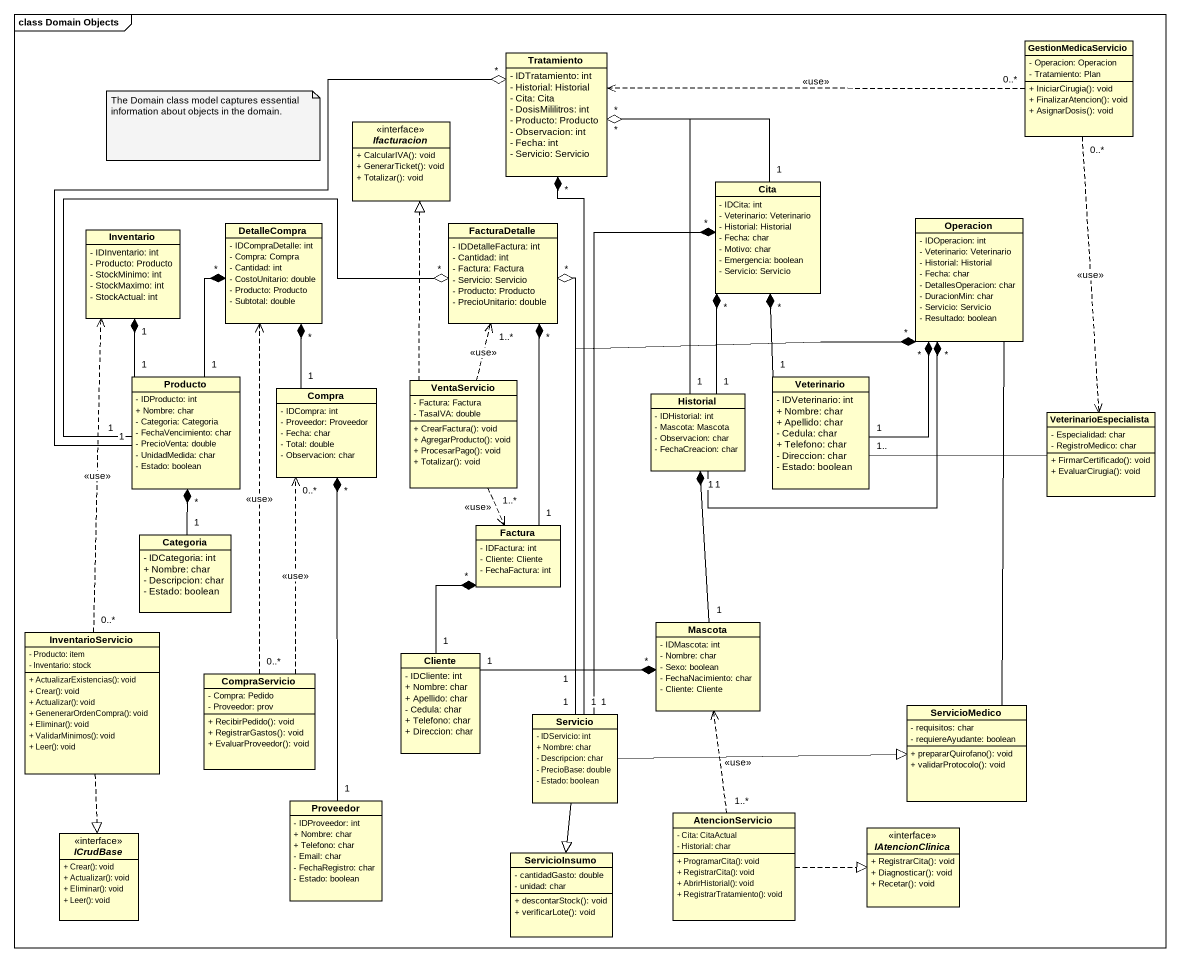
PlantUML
@startuml
mainframe class Domain Objects
hide circle
hide empty members
skinparam classAttributeIconSize 0
class GestionMedicaServicio {
  - Operacion: Operacion
  - Tratamiento: Plan
  + IniciarCirugia(): void
  + FinalizarAtencion(): void
  + AsignarDosis(): void
}
class Tratamiento {
  - IDTratamiento: int
  - Historial: Historial
  - Cita: Cita
  - DosisMililitros: int
  - Producto: Producto
  - Observacion: int
  - Fecha: int
  - Servicio: Servicio
}
interface Ifacturacion {
  + CalcularIVA(): void
  + GenerarTicket(): void
  + Totalizar(): void
}
class Cita {
  - IDCita: int
  - Veterinario: Veterinario
  - Historial: Historial
  - Fecha: char
  - Motivo: char
  - Emergencia: boolean
  - Servicio: Servicio
}
class Inventario {
  - IDInventario: int
  - Producto: Producto
  - StockMinimo: int
  - StockMaximo: int
  - StockActual: int
}
class DetalleCompra {
  - IDCompraDetalle: int
  - Compra: Compra
  - Cantidad: int
  - CostoUnitario: double
  - Producto: Producto
  - Subtotal: double
}
class FacturaDetalle {
  - IDDetalleFactura: int
  - Cantidad: int
  - Factura: Factura
  - Servicio: Servicio
  - Producto: Producto
  - PrecioUnitario: double
}
class Operacion {
  - IDOperacion: int
  - Veterinario: Veterinario
  - Historial: Historial
  - Fecha: char
  - DetallesOperacion: char
  - DuracionMin: char
  - Servicio: Servicio
  - Resultado: boolean
}
class Producto {
  - IDProducto: int
  + Nombre: char
  - Categoria: Categoria
  - FechaVencimiento: char
  - PrecioVenta: double
  - UnidadMedida: char
  - Estado: boolean
}
class Compra {
  - IDCompra: int
  - Proveedor: Proveedor
  - Fecha: char
  - Total: double
  - Observacion: char
}
class VentaServicio {
  - Factura: Factura
  - TasaIVA: double
  + CrearFactura(): void
  + AgregarProducto(): void
  + ProcesarPago(): void
  + Totalizar(): void
}
class Historial {
  - IDHistorial: int
  - Mascota: Mascota
  - Observacion: char
  - FechaCreacion: char
}
class Veterinario {
  - IDVeterinario: int
  + Nombre: char
  + Apellido: char
  - Cedula: char
  + Telefono: char
  - Direccion: char
  - Estado: boolean
}
class VeterinarioEspecialista {
  - Especialidad: char
  - RegistroMedico: char
  + FirmarCertificado(): void
  + EvaluarCirugia(): void
}
class Factura {
  - IDFactura: int
  - Cliente: Cliente
  - FechaFactura: int
}
class Categoria {
  - IDCategoria: int
  + Nombre: char
  - Descripcion: char
  - Estado: boolean
}
class InventarioServicio {
  - Producto: item
  - Inventario: stock
  + ActualizarExistencias(): void
  + Crear(): void
  + Actualizar(): void
  + GenenerarOrdenCompra(): void
  + Eliminar(): void
  + ValidarMinimos(): void
  + Leer(): void
}
class Mascota {
  - IDMascota: int
  - Nombre: char
  - Sexo: boolean
  - FechaNacimiento: char
  - Cliente: Cliente
}
class CompraServicio {
  - Compra: Pedido
  - Proveedor: prov
  + RecibirPedido(): void
  + RegistrarGastos(): void
  + EvaluarProveedor(): void
}
class Cliente {
  - IDCliente: int
  + Nombre: char
  + Apellido: char
  - Cedula: char
  + Telefono: char
  + Direccion: char
}
class Servicio {
  - IDServicio: int
  + Nombre: char
  - Descripcion: char
  - PrecioBase: double
  - Estado: boolean
}
class ServicioMedico {
  - requisitos: char
  - requiereAyudante: boolean
  + prepararQuirofano(): void
  + validarProtocolo(): void
}
class Proveedor {
  - IDProveedor: int
  + Nombre: char
  + Telefono: char
  - Email: char
  - FechaRegistro: char
  - Estado: boolean
}
interface ICrudBase {
  + Crear(): void
  + Actualizar(): void
  + Eliminar(): void
  + Leer(): void
}
class AtencionServicio {
  - Cita: CitaActual
  - Historial: char
  + ProgramarCita(): void
  + RegistrarCita(): void
  + AbrirHistorial(): void
  + RegistrarTratamiento(): void
}
interface IAtencionClinica {
  + RegistrarCita(): void
  + Diagnosticar(): void
  + Recetar(): void
}
class ServicioInsumo {
  - cantidadGasto: double
  - unidad: char
  + descontarStock(): void
  + verificarLote(): void
}
GestionMedicaServicio "0..*" .left.> Tratamiento : <<use>>
GestionMedicaServicio "0..*" ..> VeterinarioEspecialista : <<use>>
Cita "1" -left-o "*" Tratamiento
Producto "1" -up-o "*" Tratamiento
Producto "1" -up-* "1" Inventario
Producto "1" -up-* "*" DetalleCompra
Producto "1" -right-o "*" FacturaDetalle
Compra "1" -up-* "*" DetalleCompra
VentaServicio .up.|> Ifacturacion
VentaServicio .up.> "1..*" FacturaDetalle : <<use>>
VentaServicio "1..*" ..> Factura : <<use>>
Historial "1" -up-* "*" Tratamiento
Historial "1" -up-* "*" Cita
Historial "1" -right-* "*" Operacion
Veterinario "1" -up-* "*" Cita
Veterinario "1" -up-* "*" Operacion
Veterinario "1.." -right- VeterinarioEspecialista
Factura "1" -up-* "*" FacturaDetalle
Categoria "1" -up-* "*" Producto
InventarioServicio "0..*" .up.> Inventario : <<use>>
InventarioServicio ..|> ICrudBase
Mascota "1" -up-* "1" Historial
CompraServicio "0..*" .up.> DetalleCompra : <<use>>
CompraServicio .up.> "0..*" Compra : <<use>>
Cliente "1" -up-* "*" Factura
Cliente "1" -right-* "*" Mascota
Servicio "1" -up-* "*" Tratamiento
Servicio "1" -up-* "*" Cita
Servicio "1" -up-o "*" FacturaDetalle
Servicio "1" -up-* "*" Operacion
Servicio -right-|> ServicioMedico
Servicio --|> ServicioInsumo
ServicioMedico -up- Operacion
Proveedor "1" -up-* "*" Compra
AtencionServicio "1..*" .up.> Mascota : <<use>>
AtencionServicio .right.|> IAtencionClinica
note as N1
  The Domain class model captures essential information about objects in the domain.
end note
@enduml
